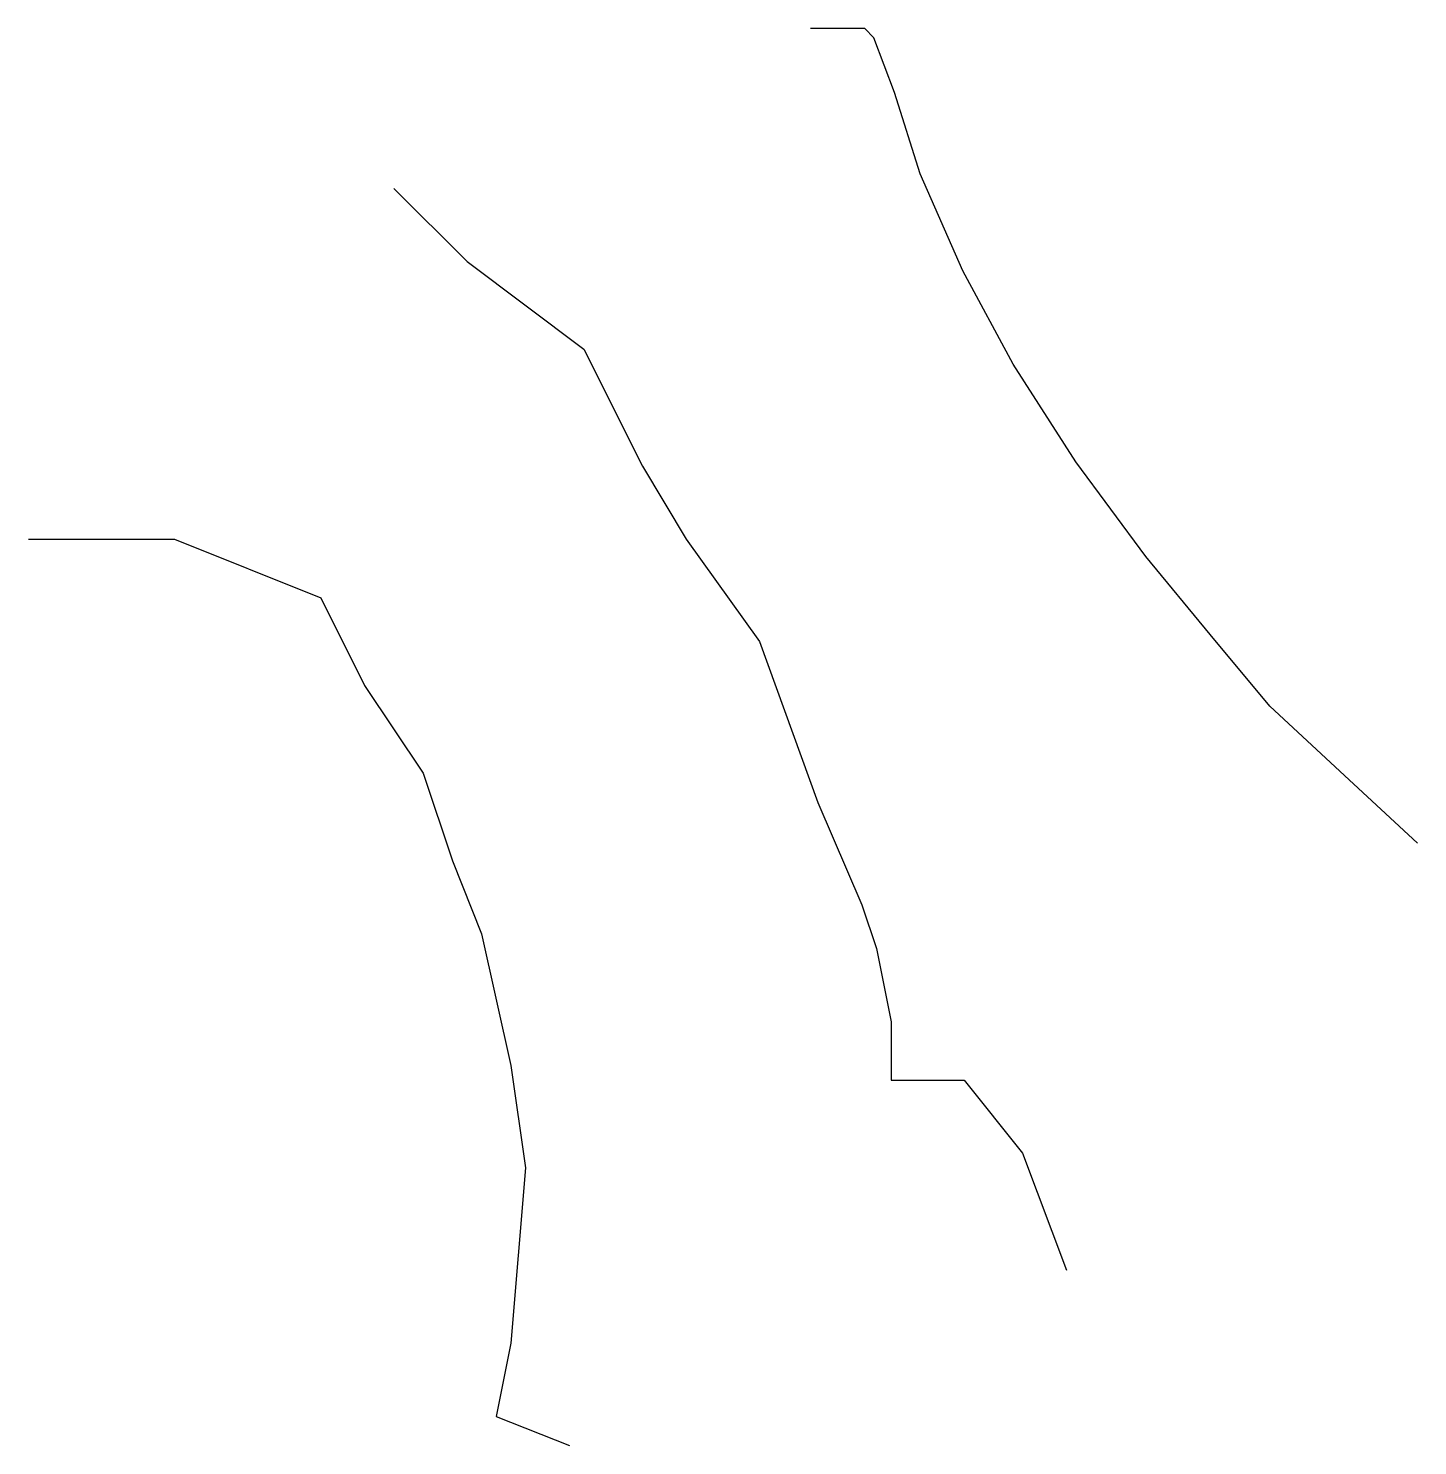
# Model space of a CAD drawing. Header units: millimetres. Extents: x -53 to 42, y -41 to 55.9.
import ezdxf

# ---------------------------------------------------------------- set-up
doc = ezdxf.new("R2010")
doc.units = ezdxf.units.MM
doc.layers.get('0').update_dxf_attribs({"lineweight": 25, "true_color": 0xffffff})
doc.layers.add('1', color=7, linetype='Continuous', lineweight=25, true_color=0x000000)
doc.layers.add('2', color=7, linetype='Continuous', lineweight=25, true_color=0x000000)

msp = doc.modelspace()

# ---------------------------------------------------------------- linework, layer by layer
for p, q in [((4.199, 55.944), (0.485, 55.944)), ((4.817, 55.305), (4.199, 55.944)), ((6.231, 51.567), (4.817, 55.305)), ((8, 46), (6.231, 51.567)), ((10.913, 39.352), (8, 46)), ((14.352, 32.984), (10.913, 39.352)), ((18.629, 26.3), (14.352, 32.984)), ((23.423, 19.807), (18.629, 26.3)), ((27.828, 14.492), (23.423, 19.807)), ((31.904, 9.585), (27.828, 14.492)), ((37.019, 4.841), (31.904, 9.585)), ((42.016, 0.205), (37.019, 4.841))]:
    msp.add_line(p, q)
at = {"layer": '1'}
for p, q in [((-53, 21), (-43, 21)), ((-43, 21), (-33, 17)), ((-33, 17), (-30, 11)), ((-30, 11), (-26, 5)), ((-26, 5), (-24, -1)), ((-24, -1), (-22, -6)), ((-22, -6), (-20, -15)), ((-20, -15), (-19, -22)), ((-19, -22), (-20, -34)), ((-20, -34), (-21, -39)), ((-21, -39), (-16, -41))]:
    msp.add_line(p, q, dxfattribs=at)
at = {"layer": '2'}
for p, q in [((-28, 45), (-23, 40)), ((-23, 40), (-15, 34)), ((-15, 34), (-11, 26)), ((-11, 26), (-8, 21)), ((-8, 21), (-3, 14)), ((-3, 14), (1, 3)), ((1, 3), (4, -4)), ((4, -4), (5, -7)), ((5, -7), (6, -12)), ((6, -12), (6, -16)), ((6, -16), (11, -16)), ((11, -16), (15, -21)), ((15, -21), (18, -29))]:
    msp.add_line(p, q, dxfattribs=at)

doc.saveas('drawing.dxf')
